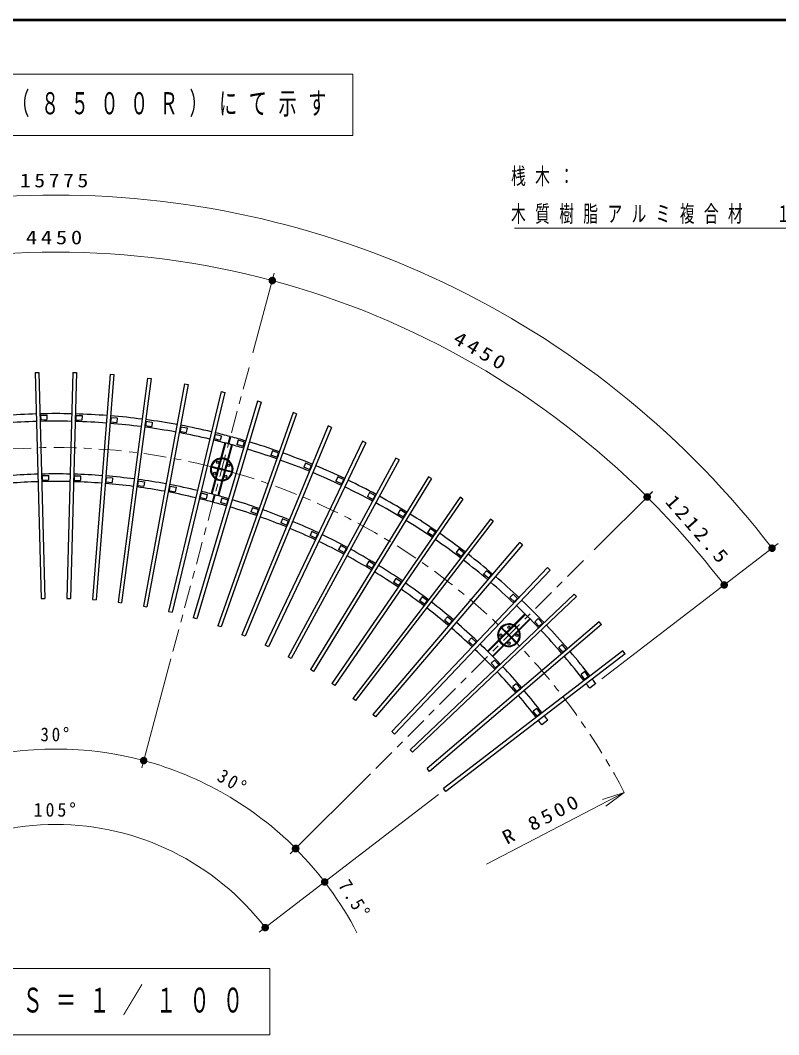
# Model space of a CAD drawing. Units: millimetres on the paper. Extents: x -365 to 3, y -5 to 257.
# Drawn here: x -270.2 to -169.6, y 122.4 to 257 of the extents above; entities that cross this region are included whole.
import ezdxf

# ---------------------------------------------------------------- set-up
doc = ezdxf.new("R2010")
doc.units = ezdxf.units.MM
doc.linetypes.add('USER2', pattern=[6, 3, -1, 1, -1])
doc.layers.add('LY_1', color=7, linetype='Continuous', lineweight=25)
doc.layers.add('LY_3', color=7, linetype='Continuous', lineweight=13)
doc.styles.add('ＭＳ ゴシック', font='')
doc.styles.get('ＭＳ ゴシック').set_extended_font_data('MS Gothic')

# ---------------------------------------------------------------- blocks, each defined once
blk = doc.blocks.new('filled_dot')
at = {"color": 0, "linetype": 'Continuous', "lineweight": -2, "const_width": 1.25}
blk.add_lwpolyline([(-0.625, 0, 1), (0.625, 0, 1)], format="xyb", close=True, dxfattribs=at)
blk = doc.blocks.new('open_arrow')
at = {"color": 0, "linetype": 'Continuous', "lineweight": -2}
blk.add_lwpolyline([(7.5, 1.25), (0, 0), (7.5, -1.25)], dxfattribs=at)

msp = doc.modelspace()

# ---------------------------------------------------------------- linework, layer by layer
at = {"layer": 'LY_1', "lineweight": 13}
for p, q in [((-226.072, 249.867), (-304.872, 249.867)), ((-226.072, 241.734), (-226.072, 249.867)), ((-304.872, 241.734), (-226.072, 241.734)), ((-239.336, 212.875), (-236.506, 223.438)), ((-194.059, 186.734), (-186.339, 194.454)), ((-187.034, 193.76), (-186.326, 194.467)), ((-193.074, 169.612), (-169.677, 187.566)), ((-176.999, 181.947), (-177.612, 181.477)), ((-250.207, 172.306), (-254.089, 157.817)), ((-223.757, 157.035), (-234.401, 146.392)), ((-214.703, 154.277), (-238.503, 136.014)), ((-208.355, 145.05), (-190.08, 154.563)), ((-237.077, 131.216), (-293.877, 131.216)), ((-237.077, 122.416), (-237.077, 131.216)), ((-293.877, 122.416), (-237.077, 122.416))]:
    msp.add_line(p, q, dxfattribs=at)
at = {"layer": 'LY_1', "linetype": 'USER2', "lineweight": 13}
for p, q in [((-249.948, 173.272), (-239.595, 211.909)), ((-223.051, 157.742), (-194.766, 186.027))]:
    msp.add_line(p, q, dxfattribs=at)
at = {"layer": 'LY_1', "color": 40}
for p, q in [((-268.204, 210.277), (-267.724, 210.29)), ((-268.204, 210.277), (-267.418, 180.287)), ((-267.724, 210.29), (-266.939, 180.3)), ((-263.23, 210.29), (-264.015, 180.3)), ((-262.75, 210.277), (-263.536, 180.287)), ((-263.23, 210.29), (-262.75, 210.277)), ((-258.263, 210.042), (-260.616, 180.134)), ((-257.784, 210.004), (-260.138, 180.097)), ((-258.263, 210.042), (-257.784, 210.004)), ((-253.315, 209.535), (-257.231, 179.791)), ((-252.839, 209.472), (-256.755, 179.729)), ((-248.401, 208.769), (-253.868, 179.271)), ((-247.929, 208.681), (-253.396, 179.184)), ((-253.315, 209.535), (-252.839, 209.472)), ((-248.401, 208.769), (-247.929, 208.681)), ((-233.992, 204.947), (-244.006, 176.668)), ((-233.539, 204.787), (-243.553, 176.508)), ((-233.539, 204.787), (-233.992, 204.947)), ((-229.344, 203.176), (-240.824, 175.46)), ((-228.9, 202.993), (-240.381, 175.276)), ((-228.9, 202.993), (-229.344, 203.176)), ((-224.795, 201.165), (-237.71, 174.087)), ((-224.362, 200.958), (-237.277, 173.881)), ((-224.362, 200.958), (-224.795, 201.165)), ((-220.358, 198.918), (-234.673, 172.554)), ((-219.936, 198.689), (-234.251, 172.325)), ((-219.936, 198.689), (-220.358, 198.918)), ((-216.044, 196.442), (-231.719, 170.863)), ((-215.635, 196.191), (-231.31, 170.612)), ((-215.635, 196.191), (-216.044, 196.442)), ((-211.866, 193.744), (-228.858, 169.02)), ((-211.471, 193.472), (-228.463, 168.748)), ((-211.471, 193.472), (-211.866, 193.744)), ((-207.835, 190.831), (-226.098, 167.03)), ((-207.454, 190.538), (-225.717, 166.738)), ((-207.454, 190.538), (-207.835, 190.831)), ((-203.962, 187.71), (-223.445, 164.898)), ((-203.597, 187.399), (-223.08, 164.587)), ((-203.597, 187.399), (-203.962, 187.71)), ((-200.257, 184.392), (-220.908, 162.631)), ((-199.909, 184.061), (-200.257, 184.392)), ((-199.909, 184.061), (-220.56, 162.3)), ((-196.732, 180.884), (-218.493, 160.233)), ((-196.401, 180.536), (-218.163, 159.885)), ((-196.401, 180.536), (-196.732, 180.884)), ((-267.418, 180.287), (-266.939, 180.3)), ((-264.015, 180.3), (-263.536, 180.287)), ((-260.616, 180.134), (-260.138, 180.097)), ((-257.231, 179.791), (-256.755, 179.729)), ((-253.868, 179.271), (-253.396, 179.184)), ((-243.553, 176.508), (-244.006, 176.668)), ((-193.394, 177.196), (-216.207, 157.713)), ((-193.083, 176.831), (-215.895, 157.348)), ((-193.083, 176.831), (-193.394, 177.196)), ((-240.381, 175.276), (-240.824, 175.46)), ((-237.277, 173.881), (-237.71, 174.087)), ((-234.251, 172.325), (-234.673, 172.554)), ((-190.255, 173.339), (-214.055, 155.076)), ((-189.962, 172.958), (-213.763, 154.695)), ((-189.962, 172.958), (-190.255, 173.339)), ((-231.31, 170.612), (-231.719, 170.863)), ((-228.463, 168.748), (-228.858, 169.02)), ((-225.717, 166.738), (-226.098, 167.03)), ((-223.08, 164.587), (-223.445, 164.898)), ((-220.56, 162.3), (-220.908, 162.631)), ((-218.163, 159.885), (-218.493, 160.233)), ((-215.895, 157.348), (-216.207, 157.713)), ((-213.763, 154.695), (-214.055, 155.076))]:
    msp.add_line(p, q, dxfattribs=at)
at = {"layer": 'LY_1'}
for p, q in [((-243.533, 207.747), (-250.536, 178.576)), ((-243.066, 207.635), (-250.07, 178.464)), ((-243.533, 207.747), (-243.066, 207.635)), ((-238.726, 206.472), (-247.246, 177.707)), ((-238.265, 206.336), (-246.786, 177.571)), ((-238.265, 206.336), (-238.726, 206.472)), ((-267.575, 204.592), (-266.675, 204.615)), ((-267.575, 204.592), (-267.559, 203.992)), ((-267.505, 204.594), (-267.489, 203.994)), ((-266.675, 204.615), (-266.659, 204.015)), ((-262.9, 204.579), (-262.915, 203.979)), ((-262.9, 204.579), (-262, 204.556)), ((-262.83, 204.577), (-262.845, 203.978)), ((-267.559, 203.992), (-266.659, 204.015)), ((-262.915, 203.979), (-262.016, 203.956)), ((-262, 204.556), (-262.016, 203.956)), ((-258.231, 204.322), (-258.278, 203.724)), ((-258.278, 203.724), (-257.381, 203.653)), ((-258.231, 204.322), (-257.334, 204.251)), ((-258.162, 204.316), (-258.209, 203.718)), ((-257.334, 204.251), (-257.381, 203.653)), ((-253.583, 203.821), (-253.661, 203.226)), ((-253.661, 203.226), (-252.769, 203.108)), ((-253.514, 203.812), (-253.592, 203.217)), ((-253.583, 203.821), (-252.691, 203.703)), ((-252.691, 203.703), (-252.769, 203.108)), ((-248.967, 203.077), (-249.077, 202.487)), ((-249.077, 202.487), (-248.192, 202.323)), ((-248.899, 203.064), (-249.008, 202.474)), ((-248.967, 203.077), (-248.082, 202.913)), ((-248.082, 202.913), (-248.192, 202.323)), ((-244.397, 202.093), (-244.537, 201.509)), ((-244.329, 202.076), (-244.469, 201.493)), ((-244.397, 202.093), (-243.522, 201.883)), ((-243.522, 201.883), (-243.662, 201.299)), ((-243.054, 200.93), (-244.866, 194.168)), ((-242.967, 200.907), (-244.779, 194.145)), ((-244.537, 201.509), (-243.662, 201.299)), ((-242.175, 200.694), (-243.987, 193.933)), ((-242.088, 200.671), (-243.9, 193.91)), ((-241.289, 201.287), (-241.459, 200.711)), ((-240.597, 200.456), (-241.459, 200.711)), ((-240.426, 201.031), (-241.289, 201.287)), ((-240.493, 201.051), (-240.664, 200.476)), ((-240.426, 201.031), (-240.597, 200.456)), ((-236.743, 199.874), (-236.943, 199.309)), ((-236.095, 199.008), (-236.943, 199.309)), ((-235.894, 199.574), (-236.743, 199.874)), ((-235.96, 199.597), (-236.161, 199.032)), ((-235.894, 199.574), (-236.095, 199.008)), ((-232.357, 198.255), (-232.586, 197.7)), ((-231.525, 197.91), (-232.357, 198.255)), ((-231.59, 197.937), (-231.819, 197.383)), ((-231.525, 197.91), (-231.755, 197.356)), ((-267.365, 196.594), (-266.466, 196.618)), ((-267.365, 196.594), (-267.35, 195.995)), ((-267.295, 196.596), (-267.28, 195.996)), ((-266.466, 196.618), (-266.45, 196.018)), ((-263.109, 196.582), (-263.125, 195.982)), ((-263.109, 196.582), (-262.209, 196.558)), ((-263.039, 196.58), (-263.055, 195.98)), ((-262.209, 196.558), (-262.225, 195.959)), ((-244.721, 197.8), (-244.745, 197.713)), ((-244.745, 197.713), (-243.972, 197.506)), ((-244.721, 197.8), (-243.949, 197.593)), ((-243.093, 197.27), (-243.885, 197.482)), ((-243.07, 197.357), (-243.862, 197.569)), ((-242.233, 197.04), (-243.006, 197.247)), ((-242.21, 197.127), (-242.983, 197.334)), ((-242.21, 197.127), (-242.233, 197.04)), ((-231.755, 197.356), (-232.586, 197.7)), ((-267.35, 195.995), (-266.45, 196.018)), ((-263.125, 195.982), (-262.225, 195.959)), ((-258.859, 196.347), (-258.906, 195.748)), ((-258.906, 195.748), (-258.009, 195.678)), ((-258.859, 196.347), (-257.962, 196.276)), ((-258.789, 196.341), (-258.836, 195.743)), ((-257.962, 196.276), (-258.009, 195.678)), ((-254.627, 195.889), (-254.706, 195.294)), ((-254.706, 195.294), (-253.813, 195.177)), ((-254.558, 195.88), (-254.636, 195.285)), ((-254.627, 195.889), (-253.735, 195.772)), ((-253.735, 195.772), (-253.813, 195.177)), ((-250.425, 195.211), (-250.535, 194.621)), ((-250.356, 195.198), (-250.466, 194.608)), ((-250.425, 195.211), (-249.54, 195.047)), ((-228.061, 196.408), (-228.32, 195.866)), ((-227.507, 195.479), (-228.32, 195.866)), ((-227.249, 196.02), (-228.061, 196.408)), ((-227.312, 196.05), (-227.571, 195.509)), ((-227.249, 196.02), (-227.507, 195.479)), ((-250.535, 194.621), (-249.65, 194.457)), ((-249.54, 195.047), (-249.65, 194.457)), ((-246.265, 194.314), (-246.405, 193.73)), ((-246.196, 194.297), (-246.337, 193.714)), ((-246.265, 194.314), (-245.389, 194.104)), ((-245.389, 194.104), (-245.529, 193.52)), ((-223.869, 194.338), (-224.155, 193.811)), ((-223.364, 193.382), (-224.155, 193.811)), ((-223.078, 193.909), (-223.869, 194.338)), ((-223.139, 193.942), (-223.426, 193.415)), ((-223.078, 193.909), (-223.364, 193.382)), ((-246.405, 193.73), (-245.529, 193.52)), ((-243.48, 193.592), (-243.65, 193.017)), ((-242.787, 192.761), (-243.65, 193.017)), ((-242.617, 193.336), (-243.48, 193.592)), ((-242.684, 193.356), (-242.854, 192.781)), ((-242.617, 193.336), (-242.787, 192.761)), ((-239.413, 192.333), (-239.613, 191.768)), ((-238.765, 191.467), (-239.613, 191.768)), ((-238.565, 192.033), (-239.413, 192.333)), ((-238.631, 192.056), (-238.831, 191.491)), ((-238.565, 192.033), (-238.765, 191.467)), ((-219.79, 192.052), (-220.103, 191.541)), ((-219.336, 191.071), (-220.103, 191.541)), ((-219.023, 191.582), (-219.79, 192.052)), ((-219.082, 191.619), (-219.396, 191.107)), ((-219.023, 191.582), (-219.336, 191.071)), ((-235.418, 190.864), (-235.648, 190.309)), ((-234.816, 189.965), (-235.648, 190.309)), ((-234.587, 190.519), (-235.418, 190.864)), ((-234.651, 190.546), (-234.881, 189.992)), ((-234.587, 190.519), (-234.816, 189.965)), ((-231.505, 189.187), (-231.764, 188.645)), ((-230.951, 188.258), (-231.764, 188.645)), ((-230.693, 188.8), (-231.505, 189.187)), ((-230.756, 188.83), (-231.015, 188.288)), ((-230.693, 188.8), (-230.951, 188.258)), ((-215.836, 189.556), (-216.176, 189.062)), ((-215.435, 188.552), (-216.176, 189.062)), ((-215.095, 189.046), (-215.836, 189.556)), ((-215.152, 189.086), (-215.492, 188.592)), ((-215.095, 189.046), (-215.435, 188.552)), ((-227.686, 187.308), (-227.972, 186.781)), ((-226.895, 186.878), (-227.686, 187.308)), ((-227.181, 186.351), (-227.972, 186.781)), ((-226.956, 186.912), (-227.243, 186.384)), ((-226.895, 186.878), (-227.181, 186.351)), ((-212.019, 186.856), (-212.384, 186.38)), ((-211.67, 185.833), (-212.384, 186.38)), ((-211.305, 186.309), (-212.019, 186.856)), ((-211.361, 186.351), (-211.726, 185.875)), ((-211.305, 186.309), (-211.67, 185.833)), ((-223.97, 185.231), (-224.283, 184.72)), ((-223.516, 184.249), (-224.283, 184.72)), ((-223.203, 184.761), (-223.97, 185.231)), ((-223.262, 184.798), (-223.576, 184.286)), ((-223.203, 184.761), (-223.516, 184.249)), ((-208.348, 183.961), (-208.738, 183.504)), ((-208.054, 182.92), (-208.738, 183.504)), ((-207.664, 183.376), (-208.348, 183.961)), ((-207.717, 183.422), (-208.107, 182.965)), ((-207.664, 183.376), (-208.054, 182.92)), ((-220.368, 182.963), (-220.708, 182.469)), ((-219.966, 181.959), (-220.708, 182.469)), ((-219.626, 182.453), (-220.368, 182.963)), ((-219.684, 182.493), (-220.024, 181.999)), ((-219.626, 182.453), (-219.966, 181.959)), ((-216.889, 180.51), (-217.254, 180.034)), ((-216.175, 179.962), (-216.889, 180.51)), ((-204.834, 180.877), (-205.247, 180.441)), ((-204.594, 179.822), (-205.247, 180.441)), ((-204.181, 180.257), (-204.834, 180.877)), ((-216.54, 179.486), (-217.254, 180.034)), ((-216.231, 180.004), (-216.596, 179.528)), ((-216.175, 179.962), (-216.54, 179.486)), ((-204.232, 180.305), (-204.645, 179.87)), ((-204.181, 180.257), (-204.594, 179.822)), ((-250.536, 178.576), (-250.07, 178.464)), ((-246.786, 177.571), (-247.246, 177.707)), ((-213.544, 177.877), (-213.933, 177.421)), ((-212.859, 177.293), (-213.544, 177.877)), ((-203.252, 178.249), (-208.202, 173.299)), ((-203.188, 178.185), (-208.138, 173.235)), ((-213.249, 176.837), (-213.933, 177.421)), ((-212.913, 177.338), (-213.302, 176.882)), ((-212.859, 177.293), (-213.249, 176.837)), ((-202.608, 177.605), (-207.558, 172.655)), ((-202.545, 177.542), (-207.494, 172.592)), ((-206.261, 176.371), (-206.324, 176.308)), ((-206.324, 176.308), (-205.758, 175.742)), ((-206.261, 176.371), (-205.695, 175.806)), ((-201.486, 177.613), (-201.921, 177.2)), ((-201.302, 176.547), (-201.921, 177.2)), ((-200.866, 176.96), (-201.486, 177.613)), ((-200.915, 177.011), (-201.35, 176.598)), ((-200.866, 176.96), (-201.302, 176.547)), ((-210.341, 175.074), (-210.754, 174.638)), ((-209.688, 174.454), (-210.341, 175.074)), ((-205.115, 175.099), (-205.695, 175.678)), ((-205.051, 175.162), (-205.631, 175.742)), ((-204.486, 174.469), (-205.051, 175.035)), ((-204.422, 174.533), (-204.988, 175.099)), ((-210.101, 174.019), (-210.754, 174.638)), ((-209.739, 174.502), (-210.152, 174.067)), ((-209.688, 174.454), (-210.101, 174.019)), ((-204.422, 174.533), (-204.486, 174.469)), ((-198.313, 174.179), (-198.769, 173.789)), ((-198.185, 173.105), (-198.769, 173.789)), ((-197.729, 173.494), (-198.313, 174.179)), ((-197.774, 173.547), (-198.23, 173.158)), ((-197.729, 173.494), (-198.185, 173.105)), ((-207.289, 172.106), (-207.724, 171.693)), ((-207.105, 171.04), (-207.724, 171.693)), ((-206.669, 171.453), (-207.289, 172.106)), ((-206.718, 171.504), (-207.153, 171.091)), ((-206.669, 171.453), (-207.105, 171.04)), ((-195.325, 170.583), (-195.801, 170.218)), ((-195.253, 169.504), (-195.801, 170.218)), ((-194.777, 169.869), (-195.325, 170.583)), ((-194.819, 169.924), (-195.295, 169.559)), ((-194.777, 169.869), (-195.253, 169.504)), ((-204.396, 168.983), (-204.853, 168.593)), ((-204.268, 167.909), (-204.853, 168.593)), ((-203.812, 168.299), (-204.396, 168.983)), ((-203.857, 168.352), (-204.314, 167.962)), ((-203.812, 168.299), (-204.268, 167.909)), ((-193.868, 169.003), (-194.661, 168.394)), ((-201.671, 165.713), (-202.147, 165.348)), ((-201.124, 164.999), (-201.671, 165.713)), ((-201.6, 164.633), (-202.147, 165.348)), ((-201.166, 165.054), (-201.642, 164.689)), ((-201.124, 164.999), (-201.6, 164.633)), ((-200.215, 164.133), (-201.008, 163.524))]:
    msp.add_line(p, q, dxfattribs=at)
at = {"layer": 'LY_1', "color": 4}
for p, q in [((-242.62, 200.813), (-242.361, 201.779)), ((-242.523, 200.788), (-242.264, 201.753)), ((-244.69, 193.086), (-244.432, 194.052)), ((-244.594, 193.06), (-244.335, 194.026))]:
    msp.add_line(p, q, dxfattribs=at)
at = {"layer": 'LY_1', "lineweight": 13}
msp.add_lwpolyline([(-136.325, 212.662), (-153.073, 229.41), (-204.646, 229.41)], dxfattribs=at)
at = {"layer": 'LY_1'}
for centre in [(-244.008, 198.338), (-242.559, 197.95), (-244.396, 196.889), (-242.947, 196.501), (-205.373, 176.481), (-206.434, 175.42), (-204.312, 175.42), (-205.373, 174.36)]:
    msp.add_circle(centre, 0.16, dxfattribs=at)
at = {"layer": 'LY_1', "lineweight": 13}
for centre, radius, start, end in [((-265.476, 114.056), 119.752, 37.50034, 142.50072), ((-265.477, 115.316), 110.936, 75.00005, 104.99983), ((-265.477, 115.316), 110.936, 45.00005, 74.99982), ((-270.899, 109.894), 118.586, 37.5004, 45), ((-265.477, 115.316), 45, 75, 105), ((-265.477, 115.316), 45, 45, 75.00031), ((-265.477, 115.316), 35, 37.50012, 142.50001), ((-265.514, 115.28), 45, 27.33024, 44.99949)]:
    msp.add_arc(centre, radius, start, end, dxfattribs=at)
at = {"layer": 'LY_1'}
for centre, radius, start, end in [((-265.502, 115.314), 89.5, 91.63764, 94.33035), ((-265.502, 115.315), 89.5, 88.63764, 91.33035), ((-265.502, 115.317), 89.5, 85.63764, 88.33035), ((-265.502, 115.314), 88.5, 91.63919, 94.32844), ((-265.502, 115.315), 88.5, 88.63919, 91.32844), ((-265.502, 115.317), 88.5, 85.63919, 88.32844), ((-265.502, 115.318), 88.5, 82.63919, 85.32844), ((-265.502, 115.318), 89.5, 82.63764, 85.33035), ((-265.502, 115.319), 89.5, 79.63764, 82.33035), ((-265.502, 115.321), 89.5, 76.63764, 79.33035), ((-265.502, 115.319), 88.5, 79.63919, 82.32844), ((-265.502, 115.321), 88.5, 76.63919, 79.32844), ((-265.453, 115.308), 89.5, 70.66965, 73.36236), ((-265.453, 115.308), 88.5, 70.67157, 73.36081), ((-265.454, 115.306), 89.5, 67.66965, 70.36236), ((-243.477, 197.42), 1.5, 94.47122, 235.52878), ((-243.477, 197.42), 1.45, 95.17129, 234.82877), ((-243.477, 197.42), 1.4, 95.92488, 234.07518), ((-243.477, 197.42), 1.4, 57.97071, 92.02927), ((-243.477, 197.42), 1.45, 58.57488, 91.4251), ((-243.477, 197.42), 1.5, 59.13593, 90.86165), ((-243.477, 197.42), 1.5, 274.47122, 55.52878), ((-243.477, 197.42), 1.45, 275.17127, 54.82875), ((-243.477, 197.42), 1.4, 275.92486, 54.07516), ((-265.454, 115.306), 88.5, 67.67157, 70.36081), ((-265.454, 115.305), 89.5, 64.66965, 67.36236), ((-265.502, 115.314), 81.5, 91.65115, 94.3137), ((-265.502, 115.315), 81.5, 88.65115, 91.3137), ((-265.502, 115.317), 81.5, 85.65115, 88.3137), ((-265.502, 115.318), 81.5, 82.65115, 85.3137), ((-265.454, 115.305), 88.5, 64.67157, 67.36081), ((-265.502, 115.314), 80.5, 91.65303, 94.31139), ((-265.502, 115.315), 80.5, 88.65303, 91.31139), ((-265.502, 115.317), 80.5, 85.65303, 88.31139), ((-265.502, 115.318), 80.5, 82.65303, 85.31139), ((-265.502, 115.319), 81.5, 79.65115, 82.3137), ((-265.502, 115.321), 81.5, 76.65115, 79.3137), ((-243.477, 197.42), 1.5, 239.13835, 270.86407), ((-243.477, 197.42), 1.45, 238.5749, 271.42512), ((-243.477, 197.42), 1.4, 237.97073, 272.02929), ((-265.455, 115.304), 89.5, 61.66965, 64.36236), ((-265.502, 115.319), 80.5, 79.65303, 82.31139), ((-265.502, 115.321), 80.5, 76.65303, 79.31139), ((-265.455, 115.304), 88.5, 61.67157, 64.36081), ((-265.456, 115.303), 89.5, 58.66965, 61.36236), ((-265.453, 115.308), 81.5, 70.6863, 73.34885), ((-265.456, 115.303), 88.5, 58.67157, 61.36081), ((-265.453, 115.308), 80.5, 70.68862, 73.34698), ((-265.454, 115.306), 80.5, 67.68862, 70.34698), ((-265.454, 115.306), 81.5, 67.6863, 70.34885), ((-265.456, 115.302), 89.5, 55.66965, 58.36237), ((-265.454, 115.305), 81.5, 64.6863, 67.34885), ((-265.456, 115.302), 88.5, 55.67157, 58.36081), ((-265.454, 115.305), 80.5, 64.68862, 67.34698), ((-265.455, 115.304), 81.5, 61.6863, 64.34885), ((-265.457, 115.301), 89.5, 52.66965, 55.36237), ((-265.455, 115.304), 80.5, 61.68862, 64.34698), ((-265.457, 115.301), 88.5, 52.67157, 55.36081), ((-265.456, 115.303), 80.5, 58.68862, 61.34698), ((-265.456, 115.303), 81.5, 58.6863, 61.34885), ((-265.458, 115.3), 89.5, 49.66965, 52.36236), ((-265.456, 115.302), 81.5, 55.6863, 58.34886), ((-265.458, 115.3), 88.5, 49.67157, 52.36081), ((-265.456, 115.302), 80.5, 55.68862, 58.34698), ((-265.459, 115.299), 89.5, 46.66965, 49.36236), ((-265.457, 115.301), 81.5, 52.6863, 55.34886), ((-265.459, 115.299), 88.5, 46.67157, 49.36081), ((-265.457, 115.301), 80.5, 52.68862, 55.34698), ((-265.458, 115.3), 80.5, 49.68862, 52.34698), ((-265.458, 115.3), 81.5, 49.6863, 52.34885), ((-265.46, 115.298), 88.5, 43.67157, 46.36081), ((-265.46, 115.298), 89.5, 43.66965, 46.36236), ((-265.459, 115.299), 80.5, 46.68862, 49.34698), ((-265.459, 115.299), 81.5, 46.6863, 49.34885), ((-205.373, 175.42), 1.5, 64.47122, 205.52878), ((-205.373, 175.42), 1.45, 65.17129, 204.82877), ((-205.373, 175.42), 1.4, 65.92488, 204.07518), ((-205.373, 175.42), 1.4, 27.97071, 62.02927), ((-205.373, 175.42), 1.45, 28.57488, 61.4251), ((-205.373, 175.42), 1.5, 29.13593, 60.86165), ((-265.461, 115.297), 89.5, 40.66965, 43.36236), ((-205.373, 175.42), 1.5, 244.47122, 25.52878), ((-205.373, 175.42), 1.45, 245.17127, 24.82875), ((-205.373, 175.42), 1.4, 245.92486, 24.07516), ((-265.461, 115.297), 88.5, 40.67157, 43.36081), ((-265.46, 115.298), 81.5, 43.6863, 46.34885), ((-205.373, 175.42), 1.5, 209.13835, 240.86407), ((-205.373, 175.42), 1.45, 208.5749, 241.42512), ((-205.373, 175.42), 1.4, 207.97073, 242.02929), ((-265.46, 115.298), 80.5, 43.68862, 46.34698), ((-265.462, 115.296), 88.5, 37.67157, 40.36081), ((-265.462, 115.296), 89.5, 37.66965, 40.36236), ((-265.461, 115.297), 81.5, 40.6863, 43.34885), ((-265.461, 115.297), 80.5, 40.68862, 43.34698), ((-265.477, 115.316), 88.5, 36.85252, 37.28961), ((-265.477, 115.316), 89.5, 36.85976, 37.29196), ((-265.462, 115.296), 80.5, 37.68862, 40.34698), ((-265.462, 115.296), 81.5, 37.6863, 40.34885), ((-265.477, 115.316), 81.5, 36.79691, 37.27154), ((-265.477, 115.316), 80.5, 36.78818, 37.2687)]:
    msp.add_arc(centre, radius, start, end, dxfattribs=at)
at = {"layer": 'LY_1', "color": 4}
for radius, start, end in [(89.5, 75.03201, 76.34636), (88.5, 75.03237, 76.34462), (88.5, 73.65538, 74.96763), (89.5, 73.65364, 74.96799), (81.5, 75.03515, 76.33128), (81.5, 73.66872, 74.96485), (80.5, 75.03559, 76.32918), (80.5, 73.67082, 74.96441)]:
    msp.add_arc((-265.477, 115.316), radius, start, end, dxfattribs=at)
at = {"layer": 'LY_1', "linetype": 'USER2', "lineweight": 13}
msp.add_arc((-265.477, 115.316), 85, 27.49823, 143.65494, dxfattribs=at)
at = {"layer": 'LY_3', "lineweight": 50}
msp.add_line((0, 257), (-365, 257), dxfattribs=at)

# ---------------------------------------------------------------- block references
at = {"layer": 'LY_1', "lineweight": 13, "xscale": 0.4, "yscale": 0.4}
for name, p, rotation in [('filled_dot', (-236.764, 222.472), 344.2), ('filled_dot', (-236.765, 222.472), 165.8), ('filled_dot', (-187.046, 193.747), 314.3), ('filled_dot', (-187.034, 193.76), 135.8), ('filled_dot', (-170.47, 186.957), 128.2), ('filled_dot', (-176.819, 182.086), 128.2), ('filled_dot', (-253.83, 158.783), 343.1), ('filled_dot', (-253.83, 158.783), 166.9), ('open_arrow', (-190.08, 154.563), 207.5), ('filled_dot', (-233.693, 147.099), 313.1), ('filled_dot', (-233.657, 147.136), 136.9), ('filled_dot', (-229.813, 142.674), 129.4), ('filled_dot', (-237.71, 136.623), 130)]:
    msp.add_blockref(name, p, dxfattribs=dict(at, rotation=rotation))

# ---------------------------------------------------------------- texts
at = {"layer": 'LY_1', "style": 'ＭＳ ゴシック'}
for s, insert, char_height, attachment_point in [('\\T1.64;\\W0.6;周長は全て、柱芯（８５００Ｒ）にて示す', (-265.472, 245.801), 2.933, 5), ('\\T1.64;\\W0.65;桟木：', (-205.092, 236.21), 2.199, 4), ('\\T1.33;\\W1.15;15775', (-265.476, 234.808), 1.833, 8), ('\\T1.64;\\W0.65;木質樹脂アルミ複合材\u3000１４５×４８', (-205.092, 231.21), 2.199, 4), ('\\T1.33;\\W1.2;4450', (-265.477, 227.252), 1.833, 8), ('\\T1.33;\\W0.9;30°', (-265.477, 161.316), 1.833, 8), ('\\T1.33;\\W0.95;105°', (-265.477, 151.316), 1.833, 8), ('\\T1.64;\\W0.6;屋根伏図\u3000Ｓ＝１／１００', (-265.477, 126.816), 3.299, 5)]:
    msp.add_mtext(s, dxfattribs=dict(at, insert=insert, char_height=char_height, attachment_point=attachment_point))
at = {"layer": 'LY_1', "char_height": 1.833, "attachment_point": 8, "style": 'ＭＳ ゴシック'}
for s, insert, rotation in [('\\T1.33;\\W1.2;4450', (-209.509, 212.255), 330), ('\\T1.33;\\W1.15;1212.5', (-180.99, 188.743), 311.25), ('\\T1.33;\\W0.9;30°', (-242.477, 155.153), 330), ('\\T1.33;\\W1.15;R\\~8500', (-200.561, 150.234), 27.498), ('\\T1.33;\\W0.9;7.5°', (-226.631, 139.859), 302.298)]:
    msp.add_mtext(s, dxfattribs=dict(at, insert=insert, rotation=rotation))

doc.saveas('drawing.dxf')
